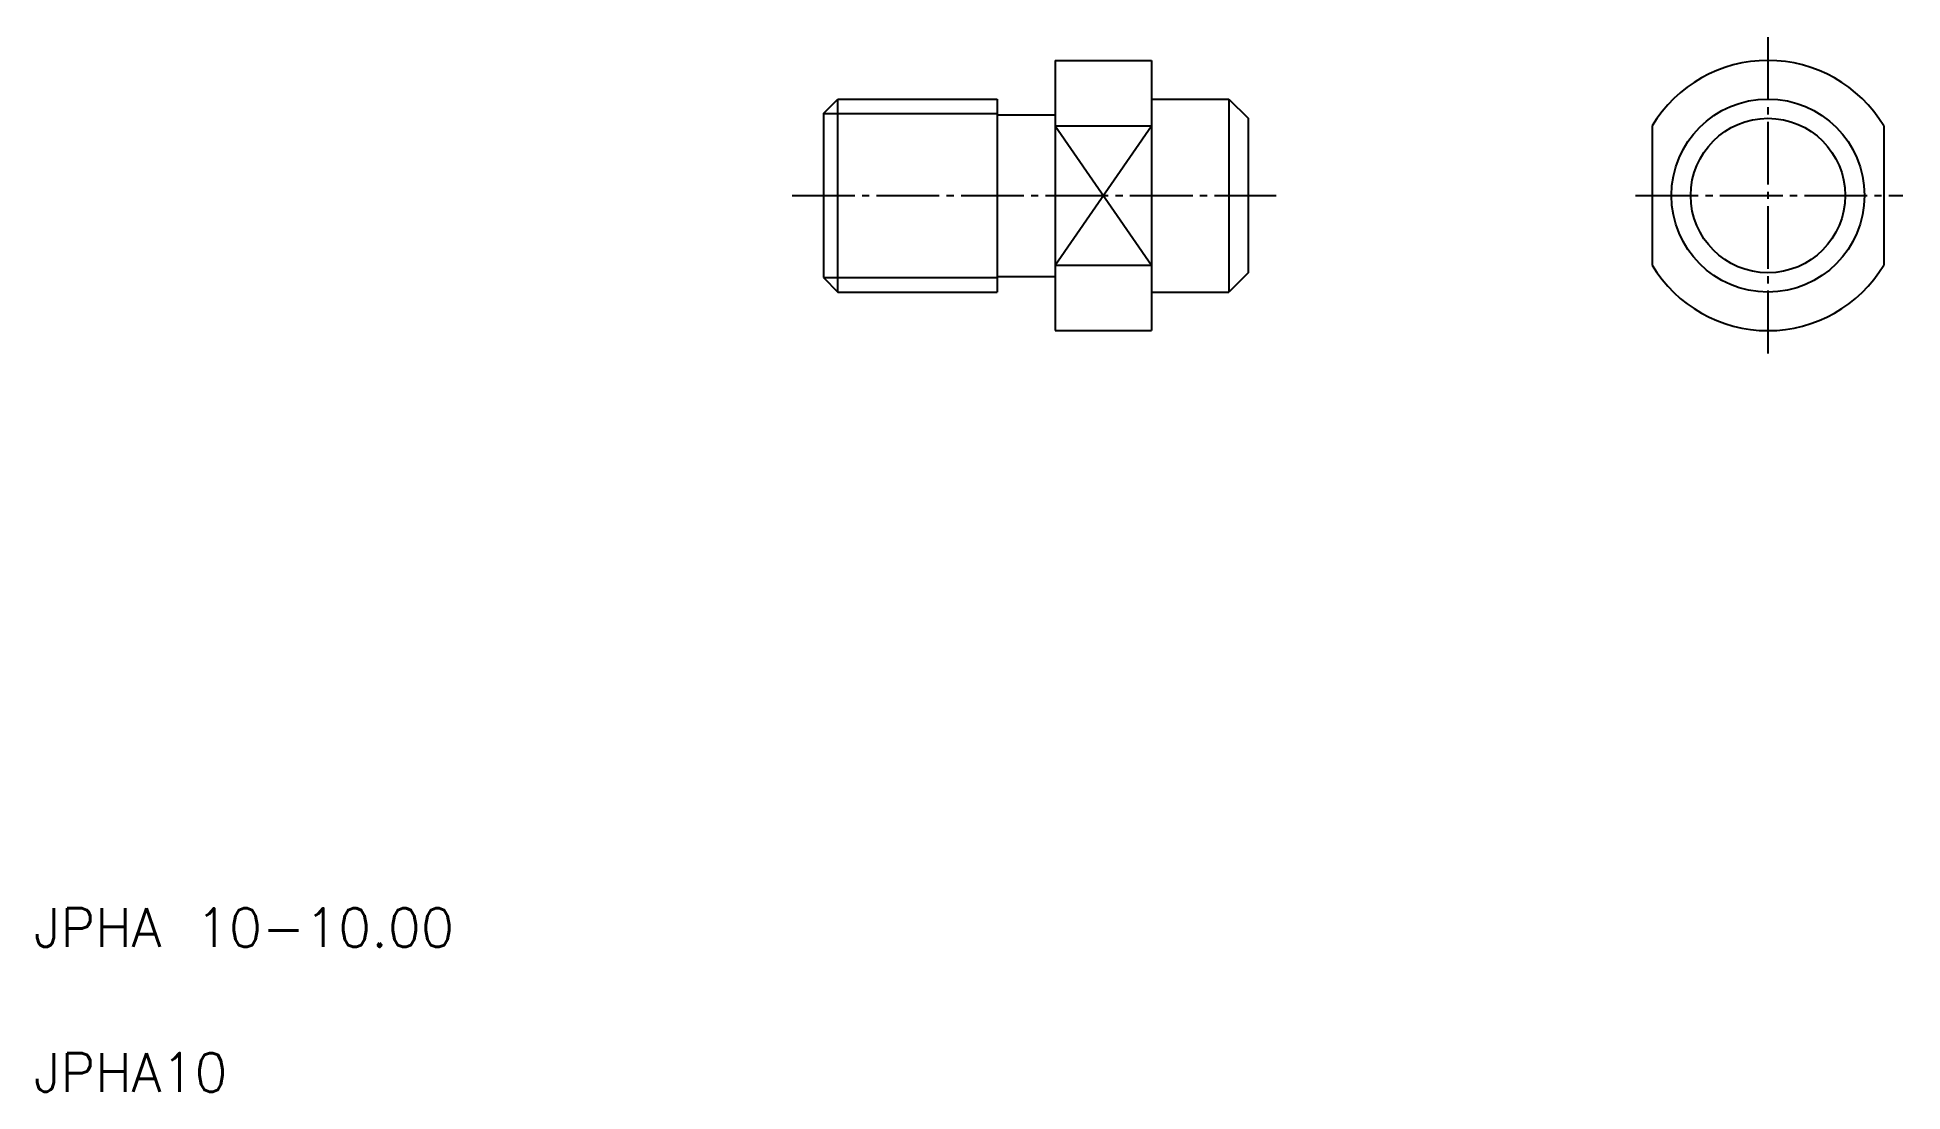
# Model space of a CAD drawing. Extents: x 5.2 to 101.8, y 5 to 59.6.
import ezdxf

# ---------------------------------------------------------------- set-up
doc = ezdxf.new("R2010")
doc.units = 0
doc.header["$LTSCALE"] = 0.25
doc.linetypes.add('CENTER', pattern=[17.5, 13, -1.5, 1.5, -1.5])
doc.layers.get('0').update_dxf_attribs({"linetype": 'CONTINUOUS'})
doc.layers.add('CENTER', color=1, linetype='CENTER')
doc.styles.get("Standard").update_dxf_attribs({"font": 'txt', "height": 1.6, "bigfont": 'BIGFONT'})

msp = doc.modelspace()

# ---------------------------------------------------------------- linework, layer by layer
at = {"linetype": 'CONTINUOUS'}
for p, q in [((57.887, 58.427), (57.887, 44.427)), ((57.887, 58.427), (62.887, 58.427)), ((62.887, 58.427), (62.887, 44.427)), ((45.887, 55.677), (46.637, 56.427)), ((46.637, 46.427), (46.637, 56.427)), ((46.637, 56.427), (54.887, 56.427)), ((54.887, 56.427), (54.887, 46.427)), ((62.887, 56.427), (66.887, 56.427)), ((66.887, 56.427), (67.887, 55.427)), ((66.887, 56.427), (66.887, 46.427)), ((45.887, 55.677), (45.887, 47.177)), ((54.887, 55.615), (57.887, 55.615)), ((67.887, 55.427), (67.887, 47.427)), ((57.887, 55.032), (62.887, 55.032)), ((88.811, 55.032), (88.811, 47.821)), ((100.811, 55.032), (100.811, 47.821)), ((57.887, 47.821), (62.887, 47.821)), ((67.887, 47.427), (66.887, 46.427)), ((45.887, 47.177), (46.637, 46.427)), ((46.637, 46.427), (54.887, 46.427)), ((54.887, 47.239), (57.887, 47.239)), ((62.887, 46.427), (66.887, 46.427)), ((57.887, 44.427), (62.887, 44.427))]:
    msp.add_line(p, q, dxfattribs=at)
at = {"color": 3, "linetype": 'CONTINUOUS'}
for p, q in [((45.887, 55.677), (54.887, 55.677)), ((57.887, 55.032), (62.887, 47.821)), ((57.887, 47.821), (62.887, 55.032)), ((45.887, 47.177), (54.887, 47.177))]:
    msp.add_line(p, q, dxfattribs=at)
for p, q in [((67.887, 53.427), (67.887, 53.427)), ((67.887, 51.427), (67.888, 51.427))]:
    msp.add_line(p, q)
at = {"linetype": 'CONTINUOUS'}
for radius in [5, 4]:
    msp.add_circle((94.811, 51.427), radius, dxfattribs=at)
for start, end in [(31.00272, 148.99728), (211.00272, 328.99728)]:
    msp.add_arc((94.811, 51.427), 7, start, end, dxfattribs=at)
at = {"layer": 'CENTER', "color": 1, "linetype": 'CENTER'}
for p, q in [((94.811, 59.624), (94.811, 43.19)), ((44.265, 51.427), (69.346, 51.427)), ((87.948, 51.427), (101.789, 51.427))]:
    msp.add_line(p, q, dxfattribs=at)

# ---------------------------------------------------------------- texts
for s, p in [('JPHA 10-10.00', (5, 12.5)), ('JPHA10', (5, 5))]:
    msp.add_text(s, height=2).set_placement(p)

doc.saveas('drawing.dxf')
